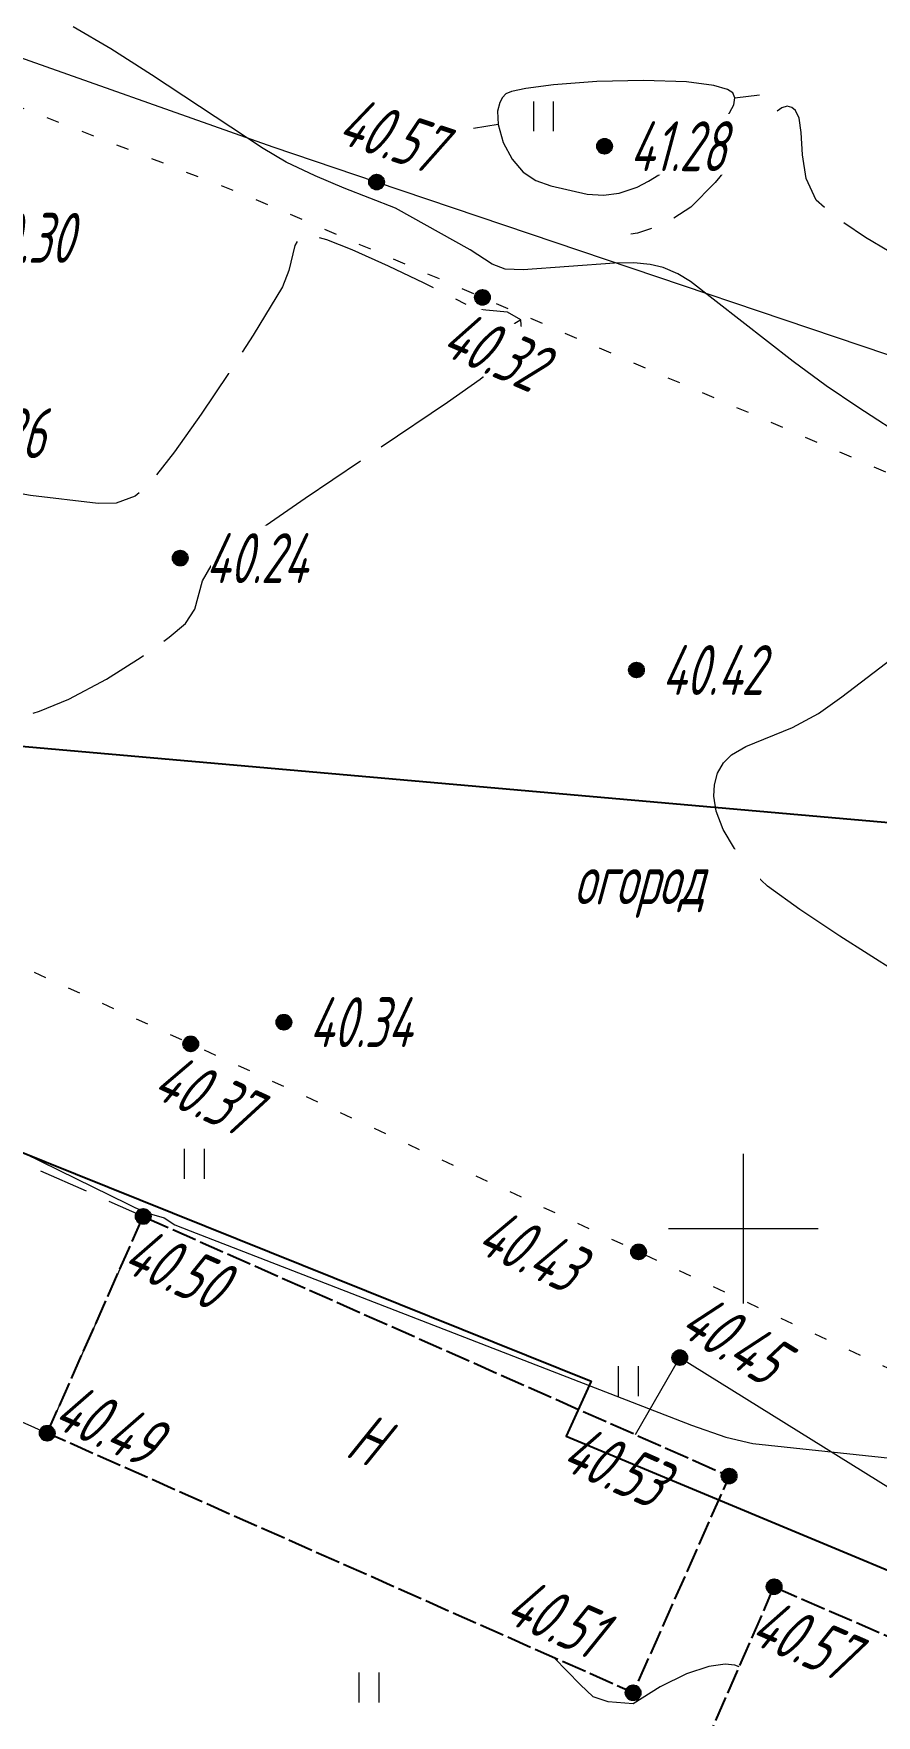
# Model space of a CAD drawing. Extents: x 2208637 to 2213412, y 575334 to 577367.
# Drawn here: x 2211135.77 to 2211152.67, y 576740.24 to 576773.96 of the extents above; entities that cross this region are included whole.
import ezdxf
from ezdxf.enums import TextEntityAlignment as Align

# ---------------------------------------------------------------- set-up
doc = ezdxf.new("R2010")
doc.units = 0
doc.header["$LTSCALE"] = 0.5
for name, pattern in [('2000_16', [1, 1, 0]), ('2000_366_2', [1.5, 0.5, -1]), ('2000_49_1_2', [3, 2, -1]), ('500_329_3', [6, 5, -1])]:
    doc.linetypes.add(name, pattern=pattern)
doc.layers.get('0').update_dxf_attribs({"lineweight": 25})
for name, color, linetype, lineweight in [('ИИ_ГОРИЗОНТАЛИ_ОСН', 32, 'Continuous', 15), ('ИИ_ГРАНИЦЫ_ЗЕМЛЕПОЛЬЗОВАТЕЛЕЙ', 7, 'Continuous', 25), ('ИИ_КООРДИНАТНАЯ_СЕТКА', 3, 'Continuous', 25), ('ИИ_ОГРАДЫ', 7, 'Continuous', 25), ('ИИ_ОТМЕТКИ', 7, 'Continuous', 25), ('ИИ_СООРУЖЕНИЯ', 7, 'Continuous', 25), ('ИИ_ТРАССЫ_КЛС', 5, 'Continuous', 40), ('ИИ_УГОДЬЯ', 7, 'Continuous', 25)]:
    doc.layers.add(name, color=color, linetype=linetype, lineweight=lineweight)
doc.styles.add('D431', font='', dxfattribs={"height": 1})
doc.styles.add('GOST 2.304', font='cs_gost2304.shx', dxfattribs={"width": 0.8, "oblique": 15})
doc.styles.get('D431').set_extended_font_data('D431', italic=True)
doc.linetypes.add('2000_417_2', pattern='A,0,[3,Topography.shx,S=1,R=0,X=0,Y=0],-1.5', length=1.5)
doc.linetypes.add('2000_475_1', pattern='A,3,[1,Topography.shx,S=0.5,R=90,X=0,Y=0],0', length=3)
doc.linetypes.add('2000_485_1', pattern='A,34.5,[1,Topography.shx,S=1.5,R=120,X=0.5,Y=-0.87],-0.01,[1,Topography.shx,S=1.5,R=0,X=-0.25,Y=0.43],0,[3,Topography.shx,S=1,R=0,X=0.5,Y=0],-0.01,[1,Topography.shx,S=1.5,R=60,X=0.5,Y=-0.87],-1,34.5', length=70.02)

# ---------------------------------------------------------------- blocks, each defined once
blk = doc.blocks.new('500_12')
at = {"color": 0, "linetype": 'Continuous', "lineweight": -2, "flags": 128}
for points in [[(0, 3), (0, -3)], [(-3, 0), (3, 0)]]:
    blk.add_lwpolyline(points, dxfattribs=at)
at = {"color": 7, "linetype": 'Continuous', "lineweight": -2, "style": 'D431'}
blk.add_attdef('Вертикальная_подпись', (-0.5, 0.5), '', height=2, rotation=90, dxfattribs=at)
blk.add_attdef('Горизонтальная_подпись', (0.5, 0.5), '', height=2, dxfattribs=at)
blk = doc.blocks.new('500_329_6')
at = {"color": 0, "linetype": 'Continuous', "lineweight": -2}
blk.add_lwpolyline([(0, 0), (1, 0)], dxfattribs=at)
blk = doc.blocks.new('500_401')
at = {"color": 0, "linetype": 'Continuous', "lineweight": -2}
for points in [[(-0.4, 0), (-0.4, 1.2)], [(0.4, 0), (0.4, 1.2)]]:
    blk.add_lwpolyline(points, dxfattribs=at)
blk = doc.blocks.new('500_330_1')
at = {"linetype": 'Continuous', "lineweight": -2}
h = blk.add_hatch(color=0, dxfattribs=at)
h.dxf.hatch_style = 1
edge = h.paths.add_edge_path()
edge.add_arc((0, 0), 0.3, 0, 360)
at = {"color": 0, "linetype": 'Continuous', "lineweight": -2}
blk.add_circle((0, 0), 0.3, dxfattribs=at)
at = {"color": 0, "linetype": 'Continuous', "lineweight": -2, "style": 'GOST 2.304', "flags": 1}
for tag, p in [('Номер', (-1, -1)), ('Номер_рабочей_станции', (-1, -3.5))]:
    blk.add_attdef(tag, text='', height=2, dxfattribs=at).set_placement(p, align=Align.RIGHT)
at = {"color": 0, "linetype": 'Continuous', "lineweight": -2, "style": 'GOST 2.304'}
blk.add_attdef('Высота', (1, -1), '', height=2, dxfattribs=at)
at = {"color": 0, "linetype": 'Continuous', "lineweight": -2, "style": 'GOST 2.304', "flags": 1}
blk.add_attdef('Код', (0, -3.5), '', height=2, dxfattribs=at)
blk = doc.blocks.new('P73C29463821740C39B50A13DAFD837')
at = {"color": 0, "linetype": '2000_485_1', "lineweight": -2, "flags": 128}
blk.add_lwpolyline([(2211084.58, 576703.85), (2211106.51, 576757.99), (2211131.17, 576748.86), (2211132.75, 576752.65), (2211146.95, 576746.94), (2211146.45, 576745.84), (2211158.63, 576740.76), (2211132.6, 576688.7)], close=True, dxfattribs=at)
at = {"color": 0, "lineweight": -2, "flags": 1}
for tag in ['Адрес (местоположение) участка', 'Дата постановки на учет', 'Тип объекта', 'Статус записи о ЗУ по справочнику', 'Кадастровый номер, обозначение, учетный номер объекта', 'Кадастровый номер квартала', 'Вид разрешенного использования по классификатору', 'Площадь, кв.м', 'Категория земель', 'Вид использования по документу', 'Кадастровая стоимость']:
    blk.add_attdef(tag, (0, 0), '', height=0.2, dxfattribs=at)

msp = doc.modelspace()

# ---------------------------------------------------------------- linework, layer by layer
at = {"layer": 'ИИ_ГОРИЗОНТАЛИ_ОСН', "elevation": 40.5, "flags": 128}
for points in [[(2211153.35, 576765.788), (2211152.296, 576766.468), (2211151.666, 576766.898), (2211150.999, 576767.381), (2211148.942, 576768.986), (2211148.692, 576769.145), (2211148.392, 576769.268), (2211148.135, 576769.326), (2211147.809, 576769.361), (2211147.42, 576769.355), (2211145.589, 576769.225), (2211145.231, 576769.237), (2211144.97, 576769.333), (2211144.528, 576769.621), (2211143.03, 576770.455), (2211141.997, 576770.861), (2211141.422, 576771.108), (2211140.839, 576771.383), (2211140.373, 576771.654), (2211138.136, 576773.133), (2211137.319, 576773.654), (2211136.57, 576774.094)], [(2211154.207, 576754.421), (2211151.934, 576755.866), (2211151.134, 576756.395), (2211150.49, 576756.865), (2211150.107, 576757.225), (2211149.826, 576757.62), (2211149.601, 576757.999), (2211149.455, 576758.372), (2211149.409, 576758.671), (2211149.424, 576758.897), (2211149.487, 576759.128), (2211149.602, 576759.335), (2211149.767, 576759.498), (2211150.052, 576759.668), (2211150.986, 576760.048), (2211151.51, 576760.327), (2211151.98, 576760.658), (2211153.615, 576761.914)], [(2211127.092, 576754.249), (2211127.518, 576754.579), (2211127.902, 576754.813), (2211128.345, 576755.002), (2211128.802, 576755.074), (2211129.257, 576754.954), (2211129.914, 576754.653), (2211130.679, 576754.241), (2211131.461, 576753.786), (2211133.506, 576752.527), (2211137.995, 576750.326), (2211138.389, 576750.213), (2211138.602, 576750.077), (2211138.912, 576749.954), (2211148.966, 576746.057), (2211149.649, 576745.82), (2211150.19, 576745.692), (2211153.077, 576745.382)], [(2211149.922, 576741.216), (2211149.833, 576741.246), (2211149.635, 576741.265), (2211149.311, 576741.223), (2211148.86, 576741.073), (2211148.336, 576740.814), (2211147.791, 576740.475), (2211147.295, 576740.514), (2211146.994, 576740.612), (2211146.731, 576740.86), (2211146.213, 576741.394)]]:
    msp.add_lwpolyline(points, dxfattribs=at)
at = {"layer": 'ИИ_ГОРИЗОНТАЛИ_ОСН', "elevation": 41, "flags": 128}
msp.add_lwpolyline([(2211147.872, 576770.881), (2211148.103, 576770.999), (2211148.397, 576771.18), (2211148.838, 576771.492), (2211149.366, 576771.939), (2211149.683, 576772.294), (2211149.813, 576772.533), (2211149.832, 576772.67), (2211149.792, 576772.77), (2211149.686, 576772.839), (2211149.409, 576772.919), (2211148.865, 576772.988), (2211148.003, 576773.018), (2211147.068, 576772.997), (2211146.199, 576772.934), (2211145.644, 576772.86), (2211145.355, 576772.795), (2211145.239, 576772.748), (2211145.173, 576772.679), (2211145.119, 576772.577), (2211145.077, 576772.4), (2211145.085, 576772.133), (2211145.186, 576771.777), (2211145.367, 576771.438), (2211145.591, 576771.18), (2211145.842, 576771.015), (2211146.141, 576770.906), (2211146.874, 576770.742), (2211147.196, 576770.718), (2211147.514, 576770.759)], close=True, dxfattribs=at)
at = {"layer": 'ИИ_ГОРИЗОНТАЛИ_ОСН', "color": 32, "linetype": '500_329_3', "lineweight": 20, "elevation": 40.75, "flags": 128}
msp.add_lwpolyline([(2211210.252, 576718.856), (2211210.248, 576718.879), (2211210.253, 576719.359), (2211210.368, 576719.965), (2211210.552, 576720.56), (2211210.748, 576721.127), (2211211.072, 576722.239), (2211211.276, 576722.807), (2211211.585, 576723.586), (2211211.643, 576723.783), (2211211.62, 576723.807), (2211211.561, 576723.798), (2211211.442, 576723.747), (2211211.29, 576723.735), (2211211.165, 576723.895), (2211211.002, 576724.211), (2211210.89, 576724.571), (2211210.915, 576724.865), (2211211.116, 576725.008), (2211211.421, 576725.045), (2211211.745, 576725.06), (2211212.009, 576725.135), (2211212.208, 576725.311), (2211212.487, 576725.747), (2211213.472, 576726.95), (2211213.955, 576727.567), (2211214.412, 576728.19), (2211214.781, 576728.758), (2211215, 576729.212), (2211215.141, 576729.699), (2211215.215, 576730.129), (2211215.221, 576730.534), (2211215.157, 576730.946), (2211215.02, 576731.397), (2211214.815, 576731.842), (2211214.559, 576732.219), (2211214.274, 576732.529), (2211213.981, 576732.775), (2211213.699, 576732.959), (2211213.396, 576733.09), (2211213.125, 576733.134), (2211212.48, 576733.172), (2211212.103, 576733.257), (2211211.777, 576733.355), (2211211.484, 576733.393), (2211211.204, 576733.301), (2211211.052, 576733.039), (2211210.931, 576732.091), (2211210.837, 576731.68), (2211210.711, 576731.403), (2211210.592, 576731.245), (2211210.463, 576731.135), (2211210.306, 576731.061), (2211209.969, 576730.963), (2211209.367, 576730.854), (2211208.444, 576730.744), (2211205.546, 576730.476), (2211204.995, 576730.392), (2211204.708, 576730.318), (2211204.589, 576730.262), (2211204.508, 576730.167), (2211204.457, 576730.017), (2211204.458, 576729.758), (2211204.634, 576728.942), (2211204.531, 576728.629), (2211204.22, 576728.579), (2211203.754, 576728.702), (2211203.203, 576728.901), (2211202.634, 576729.075), (2211202.115, 576729.127), (2211201.65, 576729.014), (2211201.216, 576728.811), (2211200.607, 576728.465), (2211200.477, 576728.417), (2211200.416, 576728.419), (2211200.375, 576728.456), (2211200.366, 576728.528), (2211200.407, 576728.676), (2211200.647, 576729.212), (2211200.641, 576729.404), (2211200.405, 576729.328), (2211199.282, 576728.657), (2211198.587, 576728.303), (2211198.052, 576728.122), (2211197.696, 576728.086), (2211197.492, 576728.124), (2211197.402, 576728.165), (2211197.34, 576728.209), (2211197.231, 576728.343), (2211197.099, 576728.648), (2211196.973, 576729.215), (2211196.871, 576730.113), (2211196.737, 576732.187), (2211196.642, 576733.172), (2211196.487, 576733.998), (2211196.239, 576734.569), (2211195.832, 576735.049), (2211195.409, 576735.406), (2211194.952, 576735.667), (2211194.444, 576735.861), (2211193.866, 576736.013), (2211193.2, 576736.151), (2211192.531, 576736.212), (2211191.785, 576736.18), (2211191.01, 576736.084), (2211188.995, 576735.74), (2211188.588, 576735.712), (2211188.114, 576735.808), (2211187.73, 576735.967), (2211187.373, 576736.078), (2211186.981, 576736.028), (2211186.661, 576735.79), (2211186.472, 576735.447), (2211186.288, 576735.053), (2211185.981, 576734.665), (2211185.661, 576734.415), (2211185.196, 576734.099), (2211184.62, 576733.741), (2211183.971, 576733.364), (2211183.285, 576732.99), (2211182.599, 576732.643), (2211181.948, 576732.346), (2211181.293, 576732.099), (2211180.741, 576731.943), (2211179.738, 576731.73), (2211179.182, 576731.583), (2211178.519, 576731.351), (2211177.882, 576731.081), (2211177.11, 576730.726), (2211176.259, 576730.316), (2211174.552, 576729.447), (2211173.218, 576728.707), (2211172.832, 576728.459), (2211172.488, 576728.159), (2211172.248, 576727.873), (2211172.042, 576727.596), (2211171.798, 576727.32), (2211171.445, 576727.038), (2211171.049, 576726.814), (2211170.385, 576726.483), (2211169.523, 576726.08), (2211168.533, 576725.641), (2211167.483, 576725.201), (2211166.442, 576724.795), (2211165.481, 576724.46), (2211164.669, 576724.23), (2211164.074, 576724.141), (2211163.42, 576724.181), (2211162.836, 576724.309), (2211162.309, 576724.503), (2211161.825, 576724.742), (2211160.929, 576725.27), (2211160.418, 576725.603), (2211159.954, 576725.955), (2211159.571, 576726.296), (2211159.347, 576726.541), (2211159.238, 576726.698), (2211159.197, 576726.786), (2211159.181, 576726.882), (2211159.19, 576726.989), (2211159.251, 576727.132), (2211159.818, 576727.877), (2211161.806, 576730.375), (2211162.21, 576730.916), (2211162.426, 576731.252), (2211162.538, 576731.567), (2211162.61, 576732.106), (2211162.687, 576732.442), (2211162.816, 576732.807), (2211163.269, 576733.946), (2211164.221, 576736.252), (2211164.361, 576736.558), (2211164.776, 576737.256), (2211165.329, 576738.051), (2211165.673, 576738.484), (2211166.056, 576738.913), (2211166.476, 576739.321), (2211166.95, 576739.706), (2211167.361, 576739.974), (2211168.205, 576740.423), (2211171.024, 576742.08), (2211171.638, 576742.459), (2211172.209, 576742.834), (2211173.223, 576743.595), (2211174.14, 576744.332), (2211174.493, 576744.672), (2211174.702, 576744.931), (2211174.81, 576745.118), (2211174.854, 576745.24), (2211174.88, 576745.388), (2211174.879, 576745.559), (2211174.823, 576745.804), (2211174.675, 576746.111), (2211174.158, 576746.815), (2211173.897, 576747.077), (2211173.628, 576747.25), (2211173.396, 576747.426), (2211173.244, 576747.698), (2211173.279, 576748.117), (2211173.456, 576748.875), (2211173.722, 576749.826), (2211174.023, 576750.822), (2211174.597, 576752.624), (2211174.61, 576752.759), (2211174.669, 576752.807), (2211175.094, 576753.34), (2211176.354, 576754.956), (2211176.731, 576755.383), (2211177.431, 576756.072), (2211177.606, 576756.33), (2211177.668, 576756.532), (2211177.669, 576756.675), (2211177.633, 576756.814), (2211177.533, 576756.952), (2211177.269, 576757.175), (2211176.754, 576757.492), (2211175.957, 576757.889), (2211175.127, 576758.254), (2211173.581, 576758.891), (2211173.234, 576759.022), (2211172.944, 576759.112), (2211172.726, 576759.15), (2211172.537, 576759.127), (2211172.385, 576759.069), (2211172.192, 576759.026), (2211171.407, 576759.044), (2211170.749, 576759.08), (2211170.041, 576759.135), (2211169.381, 576759.21), (2211168.863, 576759.305), (2211168.434, 576759.433), (2211168.102, 576759.567), (2211167.077, 576760.095), (2211164.246, 576761.448), (2211162.417, 576762.38), (2211161.641, 576762.811), (2211161.049, 576763.18), (2211160.482, 576763.597), (2211160.025, 576763.982), (2211159.635, 576764.352), (2211158.888, 576765.11), (2211158.023, 576765.935), (2211157.09, 576766.87), (2211156.737, 576767.186), (2211156.285, 576767.552), (2211155.717, 576767.941), (2211152.451, 576769.87), (2211151.83, 576770.29), (2211151.464, 576770.622), (2211151.263, 576771.055), (2211151.189, 576771.529), (2211151.161, 576771.973), (2211151.119, 576772.262), (2211151.047, 576772.415), (2211150.972, 576772.479), (2211150.878, 576772.502), (2211150.775, 576772.472), (2211150.595, 576772.339), (2211150.311, 576772.035), (2211149.439, 576770.973), (2211148.951, 576770.48), (2211148.455, 576770.151), (2211147.882, 576769.957), (2211147.749, 576769.936)], dxfattribs=at)
at = {"layer": 'ИИ_ГОРИЗОНТАЛИ_ОСН', "color": 32, "linetype": '500_329_3', "lineweight": 20, "elevation": 40.25, "flags": 128}
msp.add_lwpolyline([(2211145.045, 576767.282), (2211145.307, 576767.591), (2211145.448, 576767.791), (2211145.554, 576768.022), (2211145.545, 576768.218), (2211145.277, 576768.37), (2211144.624, 576768.432), (2211143.605, 576768.955), (2211142.891, 576769.297), (2211142.158, 576769.626), (2211141.653, 576769.822), (2211141.37, 576769.904), (2211141.204, 576769.909), (2211141.085, 576769.828), (2211141.011, 576769.711), (2211140.891, 576769.206), (2211140.767, 576768.883), (2211140.174, 576767.914), (2211139.68, 576767.143), (2211139.134, 576766.326), (2211138.6, 576765.571), (2211138.139, 576764.986), (2211137.812, 576764.682), (2211137.426, 576764.546), (2211137.07, 576764.54), (2211135.712, 576764.697), (2211134.472, 576764.925), (2211133.997, 576764.961), (2211133.686, 576764.937), (2211133.508, 576764.887), (2211133.359, 576764.808), (2211133.232, 576764.706), (2211133.074, 576764.52), (2211132.913, 576764.23), (2211132.769, 576763.842), (2211132.654, 576763.479), (2211132.535, 576763.2), (2211132.288, 576762.903), (2211132.068, 576762.672), (2211131.998, 576762.41), (2211132.099, 576762.207), (2211132.306, 576762.041), (2211132.891, 576761.681), (2211133.568, 576761.054), (2211134.03, 576760.674), (2211134.449, 576760.42), (2211134.79, 576760.288), (2211135.152, 576760.229), (2211135.495, 576760.26), (2211135.894, 576760.372), (2211136.479, 576760.616), (2211137.234, 576761.018), (2211137.933, 576761.457), (2211138.489, 576761.854), (2211138.816, 576762.133), (2211139.003, 576762.418), (2211139.161, 576762.987), (2211139.337, 576763.289), (2211139.669, 576763.567), (2211141.215, 576764.646), (2211144.074, 576766.572), (2211144.727, 576767.029)], close=True, dxfattribs=at)
at = {"layer": 'ИИ_ОГРАДЫ', "linetype": '2000_475_1', "lineweight": 20, "flags": 128}
msp.add_lwpolyline([(2211147.84, 576745.87), (2211148.728, 576747.413), (2211154.544, 576743.8), (2211158.735, 576742.016), (2211160.249, 576741.371), (2211162.85, 576745.55), (2211167.5, 576752.24), (2211172.15, 576758.93), (2211172.6, 576759.955), (2211156.459, 576766.316), (2211142.651, 576770.981), (2211140.579, 576771.682), (2211129.092, 576775.752), (2211127.51, 576776.312)], dxfattribs=at)
at = {"layer": 'ИИ_СООРУЖЕНИЯ', "color": 7, "linetype": '2000_49_1_2', "lineweight": 20, "flags": 128}
msp.add_lwpolyline([(2211136.047, 576745.898), (2211137.972, 576750.243), (2211133.148, 576752.38), (2211131.409, 576748.456), (2211131.223, 576748.036)], close=True, dxfattribs=at)
at = {"layer": 'ИИ_СООРУЖЕНИЯ', "linetype": '2000_16', "flags": 128}
for points in [[(2211136.047, 576745.898), (2211137.972, 576750.243), (2211149.718, 576745.038), (2211147.793, 576740.693)], [(2211150.62, 576742.819), (2211157.784, 576739.698), (2211154.928, 576733.144), (2211154.337, 576733.402), (2211147.765, 576736.266)]]:
    msp.add_lwpolyline(points, close=True, dxfattribs=at)
at = {"layer": 'ИИ_ТРАССЫ_КЛС', "lineweight": 25, "flags": 128}
msp.add_lwpolyline([(2211171.669, 576756.486), (2211098.541, 576762.923), (2211089.794, 576762.923)], dxfattribs=at)
at = {"layer": 'ИИ_УГОДЬЯ', "linetype": '2000_366_2', "lineweight": 20, "flags": 128}
msp.add_lwpolyline([(2211153.028, 576747.141), (2211147.903, 576749.533), (2211141.11, 576752.703), (2211138.923, 576753.703), (2211133.81, 576756.04), (2211130.956, 576758.151), (2211130.791, 576760.087), (2211133.473, 576765.946), (2211133.597, 576768.335), (2211131.823, 576770.89), (2211132.73, 576773.568), (2211140.113, 576770.684), (2211144.772, 576768.669), (2211157.351, 576763.227), (2211165.077, 576760.288), (2211167.882, 576759.134), (2211168.789, 576756.91), (2211165.407, 576750.936), (2211162.067, 576747.021), (2211159.056, 576745.25)], close=True, dxfattribs=at)

# ---------------------------------------------------------------- block references
at = {"layer": 'ИИ_ГОРИЗОНТАЛИ_ОСН'}
for p, xscale, yscale, zscale, rotation in [((2211149.832, 576772.67, 41), 0.5, 0.5, 0.5, 7.157088897702689), ((2211145.085, 576772.133, 41), 0.4999999999999999, 0.4999999999999999, 0.4999999999999999, 188.7615312104208), ((2211145.545, 576768.218, 40.25), 0.4999999999999999, 0.4999999999999999, 0.4999999999999999, 211.5693613214542)]:
    msp.add_blockref('500_329_6', p, dxfattribs=dict(at, xscale=xscale, yscale=yscale, zscale=zscale, rotation=rotation))
at = {"layer": 'ИИ_КООРДИНАТНАЯ_СЕТКА', "color": 3, "lineweight": 20, "xscale": 0.5, "yscale": 0.5, "zscale": 0.5}
msp.add_blockref('500_12', (2211150, 576750), dxfattribs=at)
at = {"layer": 'ИИ_УГОДЬЯ', "lineweight": 20, "xscale": 0.5, "yscale": 0.5, "zscale": 0.5}
for p in [(2211146, 576772), (2211139, 576751), (2211147.701, 576746.64), (2211142.5, 576740.5)]:
    msp.add_blockref('500_401', p, dxfattribs=at)

# ---------------------------------------------------------------- next in the draw order: wipeouts: each hides what was drawn before it
at = {"lineweight": 0}
for points, layer in [([(2211141.902, 576771.682), (2211144.575, 576770.779), (2211144.94, 576771.859), (2211142.267, 576772.762)], 'ИИ_ОТМЕТКИ'), ([(2211147.837, 576771.13), (2211150.458, 576771.13), (2211150.458, 576772.347), (2211147.837, 576772.347)], 'ИИ_ОТМЕТКИ'), ([(2211134.662, 576769.292), (2211137.463, 576769.292), (2211137.463, 576770.432), (2211134.662, 576770.432)], 'ИИ_ОТМЕТКИ'), ([(2211143.971, 576767.436), (2211146.564, 576766.315), (2211147.047, 576767.432), (2211144.455, 576768.554)], 'ИИ_ОТМЕТКИ'), ([(2211134.09, 576765.376), (2211136.811, 576765.376), (2211136.811, 576766.593), (2211134.09, 576766.593)], 'ИИ_ОТМЕТКИ'), ([(2211139.331, 576762.872), (2211141.991, 576762.872), (2211141.991, 576764.09), (2211139.331, 576764.09)], 'ИИ_ОТМЕТКИ'), ([(2211148.477, 576760.629), (2211151.362, 576760.629), (2211151.362, 576761.847), (2211148.477, 576761.847)], 'ИИ_ОТМЕТКИ'), ([(2211141.409, 576753.568), (2211144.069, 576753.568), (2211144.069, 576754.708), (2211141.409, 576754.708)], 'ИИ_ОТМЕТКИ'), ([(2211138.175, 576752.547), (2211140.74, 576751.374), (2211141.214, 576752.411), (2211138.649, 576753.584)], 'ИИ_ОТМЕТКИ'), ([(2211144.668, 576749.444), (2211147.261, 576748.234), (2211147.743, 576749.267), (2211145.15, 576750.477)], 'ИИ_ОТМЕТКИ'), ([(2211137.578, 576749.055), (2211140.138, 576747.921), (2211140.6, 576748.963), (2211138.04, 576750.098)], 'ИИ_ОТМЕТКИ'), ([(2211136.188, 576745.929), (2211138.803, 576744.77), (2211139.265, 576745.812), (2211136.649, 576746.971)], 'ИИ_ОТМЕТКИ'), ([(2211146.375, 576745.089), (2211148.936, 576743.954), (2211149.398, 576744.996), (2211146.837, 576746.131)], 'ИИ_ОТМЕТКИ'), ([(2211145.246, 576742.024), (2211147.661, 576740.954), (2211148.123, 576741.996), (2211145.708, 576743.066)], 'ИИ_ОТМЕТКИ'), ([(2211150.161, 576741.604), (2211152.747, 576740.477), (2211153.203, 576741.522), (2211150.617, 576742.649)], 'ИИ_ОТМЕТКИ'), ([(2211142.008, 576745.363), (2211142.784, 576745.02), (2211143.246, 576746.062), (2211142.47, 576746.406)], 'ИИ_СООРУЖЕНИЯ'), ([(2211146.653, 576756.431), (2211150.334, 576756.431), (2211150.334, 576757.602), (2211146.653, 576757.602)], 'ИИ_УГОДЬЯ')]:
    msp.add_wipeout(points, dxfattribs=at).dxf.layer = layer

# ---------------------------------------------------------------- next in the draw order: block references
at = {"layer": 'ИИ_ОТМЕТКИ'}
ref = msp.add_blockref('500_330_1', (2211142.651, 576770.981, 40.569), dxfattribs=dict(at, xscale=0.4999999999999998, yscale=0.4999999999999998, zscale=0.4999999999999998, rotation=341.3315417844825))
ref.add_attrib('Высота', '40.57', (2211141.814, 576771.786), dxfattribs={"layer": '0', "color": 0, "linetype": 'Continuous', "lineweight": -2, "height": 1, "rotation": 341.3315, "style": 'GOST 2.304', "oblique": 15, "width": 0.8})
ref = msp.add_blockref('500_330_1', (2211147.22, 576771.7, 41.28), dxfattribs=dict(at, xscale=0.5, yscale=0.5, zscale=0.5))
ref.add_attrib('Высота', '41.28', (2211147.72, 576771.2, -28.246), dxfattribs={"layer": '0', "color": 0, "linetype": 'Continuous', "lineweight": -2, "height": 1, "style": 'GOST 2.304', "oblique": 15, "width": 0.8})
ref = msp.add_blockref('500_330_1', (2211134.045, 576769.862, 40.303), dxfattribs=dict(at, xscale=0.5, yscale=0.5, zscale=0.5))
ref.add_attrib('Высота', '40.30', (2211134.545, 576769.362, -26.869), dxfattribs={"layer": '0', "color": 0, "linetype": 'Continuous', "lineweight": -2, "height": 1, "style": 'GOST 2.304', "oblique": 15, "width": 0.8})
ref = msp.add_blockref('500_330_1', (2211144.772, 576768.669, 40.32), dxfattribs=dict(at, xscale=0.4999999999999998, yscale=0.4999999999999998, zscale=0.4999999999999998, rotation=336.6073918565609))
ref.add_attrib('Высота', '40.32', (2211143.892, 576767.547), dxfattribs={"layer": '0', "color": 0, "linetype": 'Continuous', "lineweight": -2, "height": 1, "rotation": 336.6074, "style": 'GOST 2.304', "oblique": 15, "width": 0.8})
ref = msp.add_blockref('500_330_1', (2211133.473, 576765.946, 40.264), dxfattribs=dict(at, xscale=0.5, yscale=0.5, zscale=0.5))
ref.add_attrib('Высота', '40.26', (2211133.973, 576765.446, -26.843), dxfattribs={"layer": '0', "color": 0, "linetype": 'Continuous', "lineweight": -2, "height": 1, "style": 'GOST 2.304', "oblique": 15, "width": 0.8})
ref = msp.add_blockref('500_330_1', (2211138.714, 576763.442, 40.237), dxfattribs=dict(at, xscale=0.5, yscale=0.5, zscale=0.5))
ref.add_attrib('Высота', '40.24', (2211139.214, 576762.942, -26.825), dxfattribs={"layer": '0', "color": 0, "linetype": 'Continuous', "lineweight": -2, "height": 1, "style": 'GOST 2.304', "oblique": 15, "width": 0.8})
ref = msp.add_blockref('500_330_1', (2211147.86, 576761.199, 40.424), dxfattribs=dict(at, xscale=0.5, yscale=0.5, zscale=0.5))
ref.add_attrib('Высота', '40.42', (2211148.36, 576760.699, -26.949), dxfattribs={"layer": '0', "color": 0, "linetype": 'Continuous', "lineweight": -2, "height": 1, "style": 'GOST 2.304', "oblique": 15, "width": 0.8})
ref = msp.add_blockref('500_330_1', (2211140.792, 576754.138, 40.337), dxfattribs=dict(at, xscale=0.5, yscale=0.5, zscale=0.5))
ref.add_attrib('Высота', '40.34', (2211141.292, 576753.638, -26.891), dxfattribs={"layer": '0', "color": 0, "linetype": 'Continuous', "lineweight": -2, "height": 1, "style": 'GOST 2.304', "oblique": 15, "width": 0.8})
ref = msp.add_blockref('500_330_1', (2211138.923, 576753.703, 40.369), dxfattribs=dict(at, xscale=0.4999999999999999, yscale=0.4999999999999999, zscale=0.4999999999999999, rotation=335.4313149846291))
ref.add_attrib('Высота', '40.37', (2211138.098, 576752.659), dxfattribs={"layer": '0', "color": 0, "linetype": 'Continuous', "lineweight": -2, "height": 1, "rotation": 335.4313, "style": 'GOST 2.304', "oblique": 15, "width": 0.8})
ref = msp.add_blockref('500_330_1', (2211137.972, 576750.243, 40.503), dxfattribs=dict(at, xscale=0.5, yscale=0.5, zscale=0.5, rotation=336.1006077118309))
ref.add_attrib('Высота', '40.50', (2211137.499, 576749.167), dxfattribs={"layer": '0', "color": 0, "linetype": 'Continuous', "lineweight": -2, "height": 1, "rotation": 336.1006, "style": 'GOST 2.304', "oblique": 15, "width": 0.8})
ref = msp.add_blockref('500_330_1', (2211147.903, 576749.533, 40.426), dxfattribs=dict(at, xscale=0.5, yscale=0.5, zscale=0.5, rotation=334.9828616376753))
ref.add_attrib('Высота', '40.43', (2211144.592, 576749.557), dxfattribs={"layer": '0', "color": 0, "linetype": 'Continuous', "lineweight": -2, "height": 1, "rotation": 334.9829, "style": 'GOST 2.304', "oblique": 15, "width": 0.8})
ref = msp.add_blockref('500_330_1', (2211136.047, 576745.898, 40.488), dxfattribs=dict(at, xscale=0.5, yscale=0.5, zscale=0.5, rotation=336.1006077152616))
ref.add_attrib('Высота', '40.49', (2211136.109, 576746.04), dxfattribs={"layer": '0', "color": 0, "linetype": 'Continuous', "lineweight": -2, "height": 1, "rotation": 336.1006, "style": 'GOST 2.304', "oblique": 15, "width": 0.8})
ref = msp.add_blockref('500_330_1', (2211149.718, 576745.038, 40.53), dxfattribs=dict(at, xscale=0.5, yscale=0.5, zscale=0.5, rotation=336.1006077152616))
ref.add_attrib('Высота', '40.53', (2211146.297, 576745.2), dxfattribs={"layer": '0', "color": 0, "linetype": 'Continuous', "lineweight": -2, "height": 1, "rotation": 336.1006, "style": 'GOST 2.304', "oblique": 15, "width": 0.8})
ref = msp.add_blockref('500_330_1', (2211147.793, 576740.693, 40.511), dxfattribs=dict(at, xscale=0.5, yscale=0.5, zscale=0.5, rotation=336.1006077152616))
ref.add_attrib('Высота', '40.51', (2211145.168, 576742.135), dxfattribs={"layer": '0', "color": 0, "linetype": 'Continuous', "lineweight": -2, "height": 1, "rotation": 336.1006, "style": 'GOST 2.304', "oblique": 15, "width": 0.8})
ref = msp.add_blockref('500_330_1', (2211150.62, 576742.819, 40.568), dxfattribs=dict(at, xscale=0.5, yscale=0.5, zscale=0.5, rotation=336.4552706908791))
ref.add_attrib('Высота', '40.57', (2211150.082, 576741.715), dxfattribs={"layer": '0', "color": 0, "linetype": 'Continuous', "lineweight": -2, "height": 1, "rotation": 336.4553, "style": 'GOST 2.304', "oblique": 15, "width": 0.8})

# ---------------------------------------------------------------- next in the draw order: texts
at = {"layer": 'ИИ_СООРУЖЕНИЯ', "ltscale": 0.5, "style": 'GOST 2.304', "oblique": 15, "width": 0.8}
msp.add_text('Н', height=1, rotation=336.1006, dxfattribs=at).set_placement((2211141.991, 576745.448, -88.25))
at = {"layer": 'ИИ_УГОДЬЯ', "linetype": '2000_417_2', "lineweight": 20, "ltscale": 0.5, "style": 'GOST 2.304', "oblique": 15, "width": 0.8}
msp.add_text('огород', height=1, dxfattribs=at).set_placement((2211146.603, 576756.501, -88.25))

# ---------------------------------------------------------------- next in the draw order: wipeouts: each hides what was drawn before it
at = {"lineweight": 0}
msp.add_wipeout([(2211148.721, 576747.794), (2211151.152, 576746.285), (2211151.753, 576747.253), (2211149.323, 576748.763)], dxfattribs=at).dxf.layer = 'ИИ_ОТМЕТКИ'

# ---------------------------------------------------------------- next in the draw order: block references
at = {"layer": 'ИИ_ГРАНИЦЫ_ЗЕМЛЕПОЛЬЗОВАТЕЛЕЙ'}
msp.add_blockref('P73C29463821740C39B50A13DAFD837', (0, 0), dxfattribs=at)
at = {"layer": 'ИИ_ОТМЕТКИ'}
ref = msp.add_blockref('500_330_1', (2211148.728, 576747.413, 40.448), dxfattribs=dict(at, xscale=0.4999999999999998, yscale=0.4999999999999998, zscale=0.4999999999999998, rotation=328.152484369602))
ref.add_attrib('Высота', '40.45', (2211148.659, 576747.916), dxfattribs={"layer": '0', "color": 0, "linetype": 'Continuous', "lineweight": -2, "height": 1, "rotation": 328.1525, "style": 'GOST 2.304', "oblique": 15, "width": 0.8})

doc.saveas('drawing.dxf')
